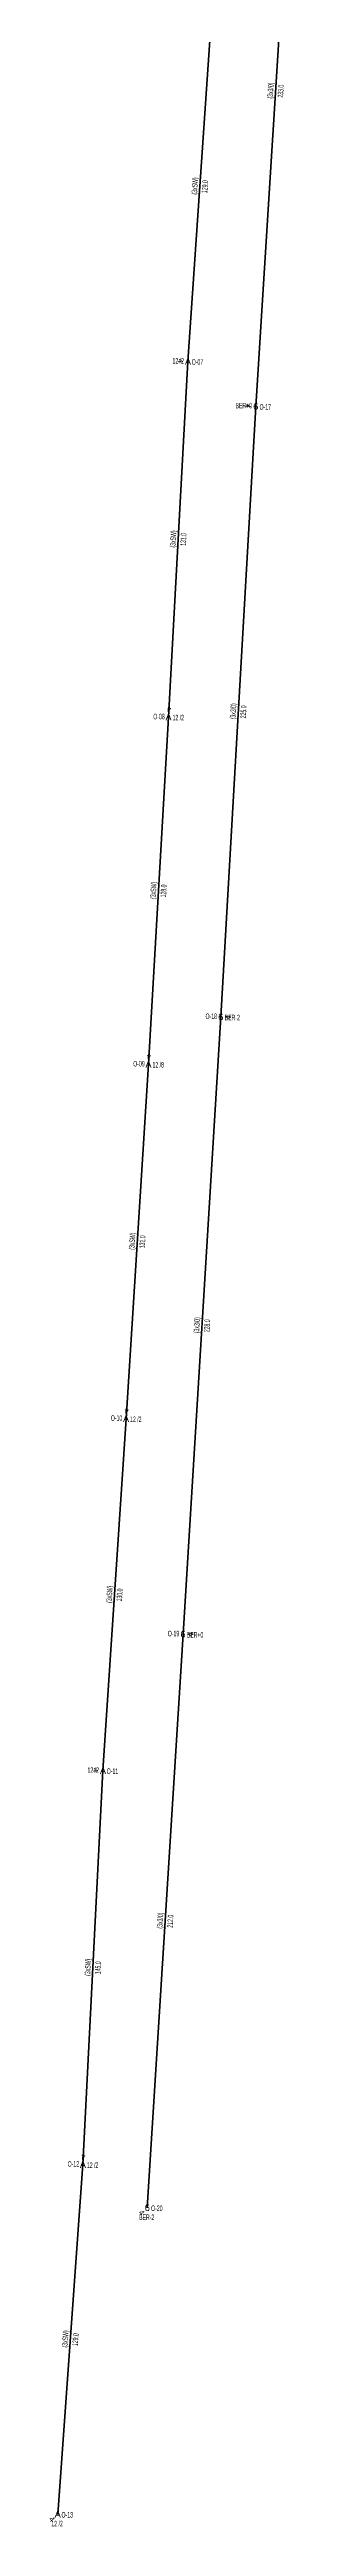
# Model space of a CAD drawing. Header units: millimetres. Extents: x 533048 to 542367, y 4141668 to 4149433.
# Drawn here: x 536637 to 536728, y 4141668 to 4142581 of the extents above; entities that cross this region are included whole.
import ezdxf
from ezdxf.enums import TextEntityAlignment as Align

# ---------------------------------------------------------------- set-up
doc = ezdxf.new("R2010")
doc.units = ezdxf.units.MM
doc.layers.add('DIREK_ENH_MEVCUT', color=6, linetype='Continuous', lineweight=25)
doc.layers.add('HAT_ENH_HAVAI_MEVCUT', color=6, linetype='Continuous', lineweight=70)
doc.styles.add('Direk', font='B_CAD')
doc.styles.get("Standard").update_dxf_attribs({"font": 'Arial'})

msp = doc.modelspace()

# ---------------------------------------------------------------- linework, layer by layer
at = {"layer": 'HAT_ENH_HAVAI_MEVCUT'}
for p, q in [((536727.742973, 4142681.641686), (536713.207918, 4142449.153475)), ((536696.999274, 4142594.738402), (536688.278954, 4142465.709206)), ((536688.278954, 4142465.709206), (536681.134244, 4142334.666247)), ((536713.207918, 4142449.153475), (536700.340323, 4142224.200942)), ((536681.134244, 4142334.666247), (536673.758, 4142206.736)), ((536700.340323, 4142224.200942), (536686.465778, 4141996.765882)), ((536673.758, 4142206.736), (536665.518865, 4142076.141181)), ((536665.518865, 4142076.141181), (536657.028947, 4141946.477116)), ((536673.334192, 4141785.434453), (536686.465778, 4141996.765882)), ((536657.028947, 4141946.477116), (536649.655361, 4141801.351665)), ((536649.655361, 4141801.351665), (536640.416993, 4141672.524758))]:
    msp.add_line(p, q, dxfattribs=at)

# ---------------------------------------------------------------- texts
at = {"layer": 'DIREK_ENH_MEVCUT', "width": 0.53}
for s, p in [('12 /2', (536684.700643, 4142465.927663)), ('O-07', (536691.772449, 4142465.495926)), ('BER+0', (536708.781692, 4142449.418429)), ('O-17', (536716.701664, 4142448.94434)), ('O-08', (536677.639737, 4142334.862253)), ('12 /2', (536684.713615, 4142334.46548)), ('O-18', (536696.84642, 4142224.407441)), ('BER-2', (536704.57338, 4142223.950757)), ('O-09', (536670.264361, 4142206.946923)), ('12 /8', (536677.34305, 4142206.519558)), ('O-10', (536662.026074, 4142076.365707)), ('12 /2', (536669.096437, 4142075.911205)), ('O-19', (536682.972394, 4141996.980973)), ('BER+0', (536690.891449, 4141996.49339)), ('12 /2', (536653.450003, 4141946.685193)), ('O-11', (536660.523047, 4141946.273972)), ('O-12', (536646.161908, 4141801.56565)), ('12 /2', (536653.233626, 4141801.132485)), ('O-20', (536676.827454, 4141785.217391)), ('BER-2', (536673.114276, 4141781.895278)), ('12 /2', (536640.16621, 4141669.027649)), ('O-13', (536643.908028, 4141672.274411))]:
    msp.add_text(s, height=2.05, dxfattribs=at).set_placement(p, align=Align.MIDDLE_CENTER)
at = {"layer": 'DIREK_ENH_MEVCUT', "color": 32, "style": 'Direk'}
for rotation, p in [(266.320003, (536685.484727, 4142465.888921)), (266.498457, (536710.413145, 4142449.324487)), (536.834432, (536681.288864, 4142337.461974)), (446.563317, (536703.135287, 4142224.033095)), (536.622566, (536673.922957, 4142209.531137)), (536.355985, (536665.696825, 4142078.93552)), (446.460529, (536689.260437, 4141996.593021)), (266.463226, (536654.23428, 4141946.649845)), (536.793113, (536649.811997, 4141804.14728)), (311.444362, (536671.235315, 4141783.581154)), (310.898258, (536638.300548, 4141670.691548))]:
    msp.add_text('4', height=2, rotation=rotation, dxfattribs=at).set_placement(p, align=Align.MIDDLE_CENTER)
at = {"layer": 'DIREK_ENH_MEVCUT', "style": 'Direk'}
for s, p in [('A', (536688.278954, 4142465.709206)), ('6', (536713.207918, 4142449.153475)), ('A', (536681.134244, 4142334.666247)), ('6', (536700.340323, 4142224.200942)), ('A', (536673.758, 4142206.736)), ('A', (536665.518865, 4142076.141181)), ('6', (536686.465778, 4141996.765882)), ('A', (536657.028947, 4141946.477116)), ('A', (536649.655361, 4141801.351665)), ('6', (536673.334192, 4141785.434453)), ('A', (536640.416993, 4141672.524758))]:
    msp.add_text(s, height=2.5, dxfattribs=at).set_placement(p, align=Align.MIDDLE_CENTER)
at = {"layer": 'HAT_ENH_HAVAI_MEVCUT', "lineweight": 30, "width": 0.53}
for s, rotation, p in [('(3x3/0)', 446.42255, (536719.627102, 4142565.450619, 268356.603959)), ('(3xSW)', 446.133597, (536691.791049, 4142530.28112, 268344.139477)), ('(3xSW)', 446.879216, (536683.857859, 4142400.234001, 268340.567122)), ('(3x3/0)', 446.72617, (536705.925507, 4142336.725751, 268350.170161)), ('(3xSW)', 446.700075, (536676.597531, 4142270.750052, 268336.879)), ('(3xSW)', 446.390034, (536668.790119, 4142141.49211, 268332.759433)), ('(3x3/0)', 446.50903, (536692.554628, 4142110.53517, 268343.232889)), ('(3xSW)', 446.253834, (536660.425722, 4142011.364684, 268328.514474)), ('(3x3/0)', 86.44436, (536679.051621, 4141891.152883, 268343.232889)), ('(3xSW)', 447.091396, (536652.493249, 4141873.957522, 268324.82768)), ('(3xSW)', 445.898257, (536644.188354, 4141736.99901, 268320.208497))]:
    msp.add_text(s, height=2.05, rotation=rotation, dxfattribs=at).set_placement(p, align=Align.CENTER)
for s, rotation, p in [('233.0', 446.42255, (536721.323789, 4142565.344542, 268356.603959)), ('129.0', 446.133597, (536693.487179, 4142530.166488, 268344.139477)), ('131.0', 446.879216, (536685.555338, 4142400.141451, 268340.567122)), ('225.0', 446.72617, (536707.622733, 4142336.628667, 268350.170161)), ('128.0', 446.700075, (536678.294713, 4142270.652195, 268336.879)), ('131.0', 446.390034, (536670.486746, 4142141.385071, 268332.759433)), ('228.0', 446.50903, (536694.251473, 4142110.431655, 268343.232889)), ('130.0', 446.253834, (536662.12209, 4142011.253612, 268328.514474)), ('212.0', 86.44436, (536680.748349, 4141891.047452, 268343.232889)), ('145.0', 447.091396, (536654.191059, 4141873.871259, 268324.82768)), ('129.0', 445.898257, (536645.884, 4141736.877413, 268320.208497))]:
    msp.add_text(s, height=2.05, rotation=rotation, dxfattribs=at).set_placement(p, align=Align.TOP_CENTER)

doc.saveas('drawing.dxf')
